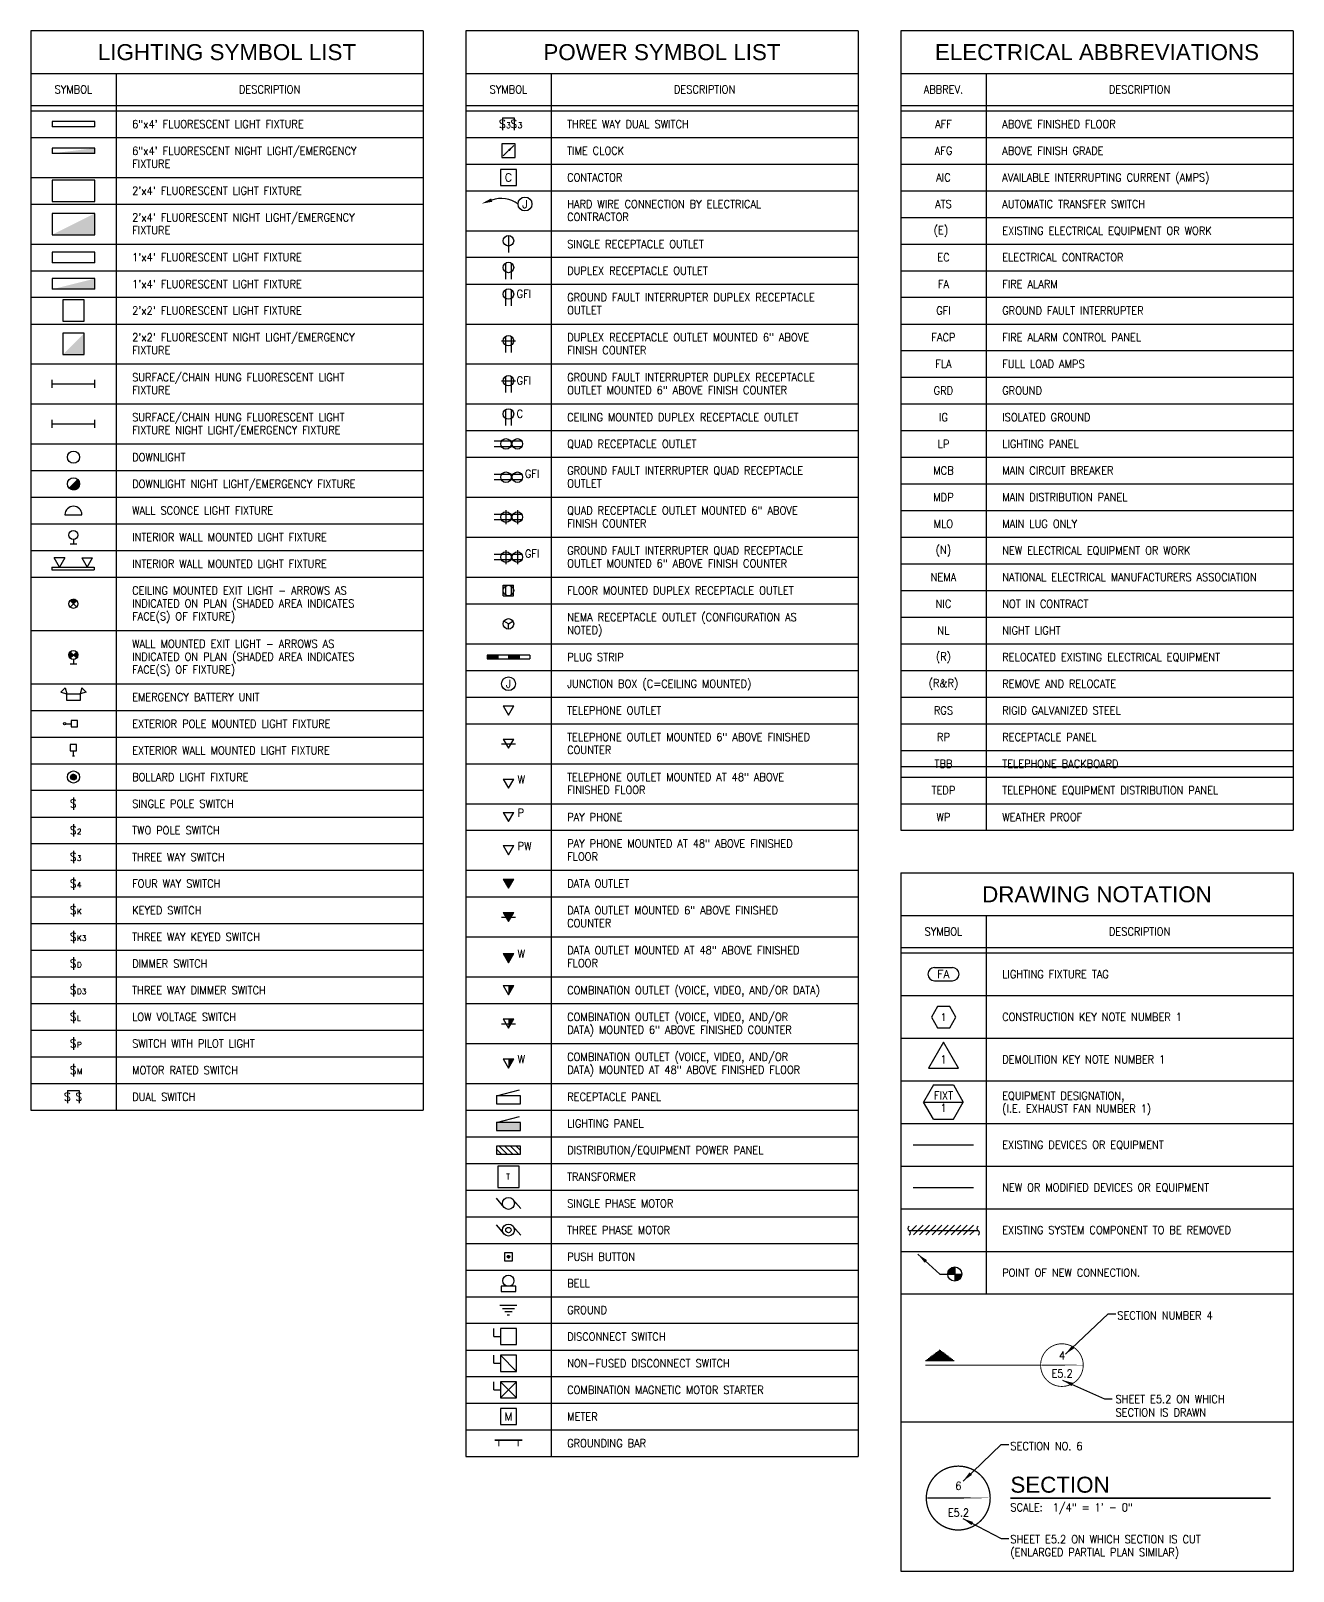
# Model space of a CAD drawing. Extents: x 1.8 to 31.1, y 3.2 to 21.7.
# Drawn here: x 16.28 to 31.08, y 3.6 to 21.66 of the extents above; entities that cross this region are included whole.
import ezdxf
from ezdxf.enums import TextEntityAlignment as Align

# ---------------------------------------------------------------- set-up
doc = ezdxf.new("R2010")
doc.units = 0
doc.header["$MEASUREMENT"] = 0
doc.layers.get('0').update_dxf_attribs({"linetype": 'CONTINUOUS'})
for name, color, linetype in [('Schedules', 2, 'CONTINUOUS'), ('Symbols', 11, 'CONTINUOUS'), ('Text', 1, 'CONTINUOUS')]:
    doc.layers.add(name, color=color, linetype=linetype)
doc.styles.add('ARIAL', font='ARIAL.TTF', dxfattribs={"height": 0.1875})
doc.styles.add('ROMANS', font='romans.shx', dxfattribs={"width": 0.9, "height": 0.09375})
doc.styles.add('SIMPLEX', font='SIMPLEX')
doc.dimstyles.new('SES - LL', dxfattribs={"dimtxt": 0.1, "dimasz": 0.125, "dimexe": 0.0625, "dimexo": 0.0625, "dimgap": 0.0625, "dimtad": 1, "dimdec": 4, "dimzin": 3, "dimdsep": 46, "dimlunit": 4, "dimtxsty": 'ROMANS', "dimcen": 0.09, "dimclrd": 256, "dimclre": 256, "dimclrt": 256, "dimadec": 0, "dimazin": 0, "dimtfac": 1, "dimtdec": 4, "dimtmove": 0, "dimatfit": 3, "dimfxl": 0, "dimtolj": 1, "dimtzin": 0, "dimarcsym": 0})

# ---------------------------------------------------------------- blocks, each defined once
blk = doc.blocks.new('sitelight')
blk.add_line((0.015, 0), (0.075, 0))
blk.add_lwpolyline([(0.075, 0.037), (0.075, -0.037), (0.15, -0.037), (0.15, 0.037)], close=True)
blk.add_circle((0, 0), 0.0148)
blk = doc.blocks.new('6inx4light')
for p, q in [((0, 6), (0, 0)), ((48, 6), (0, 6)), ((48, 0), (0, 0)), ((48, 0), (48, 6))]:
    blk.add_line(p, q)
blk = doc.blocks.new('2x4light')
blk.add_lwpolyline([(0, 24), (0, 0), (48, 0), (48, 24)], close=True)
blk = doc.blocks.new('1x4light')
for p, q in [((0, 12), (0, 0)), ((48, 12), (0, 12)), ((48, 0), (0, 0)), ((48, 0), (48, 12))]:
    blk.add_line(p, q)
blk = doc.blocks.new('sitelighta')
for p, q in [((0, -0.012), (0, 0.012)), ((0, 0), (0.061, 0))]:
    blk.add_line(p, q)
blk.add_lwpolyline([(0.061, 0.037), (0.061, -0.037), (0.136, -0.037), (0.136, 0.037)], close=True)
blk = doc.blocks.new('2x2light')
blk.add_lwpolyline([(0, 0), (24, 0), (24, 24), (0, 24)], close=True)
blk = doc.blocks.new('down_light')
blk.add_circle((0, 0), 0.071)
blk = doc.blocks.new('down_light_nl')
h = blk.add_hatch()
h.set_pattern_fill('ANSI31', color=256, scale=0.005313, style=0)
h.set_pattern_definition([(45, (-215.9071227, -77.37050936), (-0.0004695630969, 0.0004695630969), [])])
h.paths.add_polyline_path([(-0.05, -0.05, 0.668179), (0.071, 0, 0.198912), (0.05, 0.05)])
blk.add_line((-0.05, -0.05), (0.05, 0.05))
blk = doc.blocks.new('2x4nl')
blk.add_solid([(0, 0), (48, 24), (48, 0)])
blk = doc.blocks.new('1x4nl')
blk.add_solid([(0, 0), (48, 12), (48, 0)])
blk = doc.blocks.new('6inx4nl')
blk.add_solid([(0, 0), (48, 0), (48, 6)])
blk = doc.blocks.new('2x2nl')
blk.add_solid([(0, 0), (24, 24), (24, 0)])
blk = doc.blocks.new('ex_light_fill')
h = blk.add_hatch()
h.set_pattern_fill('ANSI31', color=256, scale=0.010417, style=0)
h.set_pattern_definition([(45, (-28.2461554, -13.1006117), (-0.000920711955, 0.000920711955), [])])
h.paths.add_polyline_path([(0, 0), (0.038, -0.038, 0.198912), (0.053, 0, 0.198912), (0.038, 0.038)])
blk = doc.blocks.new('wall_sconce')
blk.add_line((0, 0.099), (0, -0.099))
blk.add_arc((0, 0), 0.0989, 270, 90)
blk = doc.blocks.new('1x4stripfixture')
for p, q in [((0, -4.5), (0, 4.5)), ((0, 0), (48, 0)), ((48, -4.5), (48, 4.5))]:
    blk.add_line(p, q)
blk = doc.blocks.new('1x4stripfixture_nl')
for points in [[(0.25, 0), (0, -0.046875), (0, 0), (0.25, 0)], [(0.25, 0), (0.5, 0.046875), (0.5, 0), (0.25, 0)]]:
    blk.add_solid(points)
blk = doc.blocks.new('emer_light')
for p, q in [((0, 0.078), (0.076, 0.078)), ((0, -0.078), (0, 0.078)), ((0.095, 0.148), (0.076, 0.078)), ((0.147, 0.097), (0.076, 0.078)), ((0.076, 0.078), (0.076, -0.078)), ((0.095, 0.148), (0.147, 0.097)), ((0.076, -0.078), (0, -0.078)), ((0.095, -0.148), (0.076, -0.078)), ((0.147, -0.097), (0.076, -0.078)), ((0.095, -0.148), (0.147, -0.097))]:
    blk.add_line(p, q)
blk = doc.blocks.new('SWITCH')
blk.add_line((0.147, 0), (0, 0))
at = {"style": 'ROMANS'}
blk.add_text('S', height=0.0938, rotation=270, dxfattribs=at).set_placement((0.028, 0.044))
at = {"color": 1, "style": 'ROMANS'}
blk.add_attdef('X', (0.028, -0.041), '', height=0.0633, rotation=270, dxfattribs=at)
blk = doc.blocks.new('wall_mnt_light')
for p, q in [((0, 0.04), (0, -0.04)), ((0.048, 0), (0, 0))]:
    blk.add_line(p, q)
blk.add_circle((0.102, 0), 0.0533)
blk = doc.blocks.new('track2ft')
for p, q in [((0, 0), (0, -0.03125)), ((0, 0), (0.5, 0)), ((0, -0.03125), (0.5, -0.03125)), ((0.5, 0), (0.5, -0.03125))]:
    blk.add_line(p, q)
blk = doc.blocks.new('telephone')
for p, q in [((0.108, 0.062), (0, 0)), ((0, 0), (0.108, -0.062)), ((0.108, 0.062), (0.108, -0.062))]:
    blk.add_line(p, q)
blk = doc.blocks.new('dualswitch')
for p, q in [((0.147, 0), (0, 0)), ((0.147, 0), (0.147, -0.137)), ((0.147, -0.137), (0, -0.137))]:
    blk.add_line(p, q)
at = {"style": 'ROMANS'}
for p in [(0.028, 0.044), (0.028, -0.092)]:
    blk.add_text('S', height=0.0938, rotation=270, dxfattribs=at).set_placement(p)
at = {"color": 1, "style": 'ROMANS'}
for p in [(0.028, -0.041), (0.028, -0.178)]:
    blk.add_attdef('X', p, '', height=0.0633, rotation=270, dxfattribs=at)
blk = doc.blocks.new('timer')
blk.add_lwpolyline([(0, 0), (0.159, 0), (0.159, 0.159), (0, 0.159)], close=True)
blk.add_lwpolyline([(0.141, 0.141), (0.019, 0.019)])
blk.add_solid([(0.075, 0.094), (0.141, 0.141), (0.094, 0.075)])
blk = doc.blocks.new('recpt')
for p, q in [((0.189, 0.033), (0, 0.033)), ((0.189, -0.033), (0, -0.033))]:
    blk.add_line(p, q)
blk.add_circle((0.137, 0), 0.0615)
blk = doc.blocks.new('recpt2')
blk.add_line((0.198, 0), (0, 0))
blk.add_circle((0.137, 0), 0.0615)
blk = doc.blocks.new('recpt_afc')
for p, q in [((0.189, 0.033), (0, 0.033)), ((0.137, 0.082), (0.137, -0.082)), ((0.189, -0.033), (0, -0.033))]:
    blk.add_line(p, q)
blk.add_circle((0.137, 0), 0.0615)
blk = doc.blocks.new('recpt_quad')
for p, q in [((0.323, 0.033), (0, 0.033)), ((0.323, -0.033), (0, -0.033))]:
    blk.add_line(p, q)
for centre in [(0.137, 0), (0.271, 0)]:
    blk.add_circle(centre, 0.0615)
blk = doc.blocks.new('recpt_quad_afc')
for p, q in [((0.323, 0.033), (0, 0.033)), ((0.137, 0.082), (0.137, -0.082)), ((0.271, 0.082), (0.271, -0.082)), ((0.323, -0.033), (0, -0.033))]:
    blk.add_line(p, q)
for centre in [(0.137, 0), (0.271, 0)]:
    blk.add_circle(centre, 0.0615)
blk = doc.blocks.new('recpt_box')
for p, q in [((0, 0.061), (0.123, 0.061)), ((0, 0.061), (0, -0.061)), ((0.114, 0.033), (0.009, 0.033)), ((0.123, 0.061), (0.123, -0.061)), ((0, -0.061), (0.123, -0.061)), ((0.114, -0.033), (0.009, -0.033))]:
    blk.add_line(p, q)
blk.add_circle((0.061, 0), 0.0615)
blk = doc.blocks.new('recpt_208')
for p, q in [((0, 0), (0.061, 0)), ((0.061, 0), (0.092, 0.053)), ((0.061, 0), (0.092, -0.053))]:
    blk.add_line(p, q)
blk.add_circle((0.061, 0), 0.0615)
blk = doc.blocks.new('jbox2')
blk.add_circle((0, 0), 0.0812)
at = {"color": 1, "style": 'ROMANS'}
blk.add_text('J', height=0.0938, dxfattribs=at).set_placement((0, 0), align=Align.MIDDLE)
blk = doc.blocks.new('data')
for p, q in [((0.108, 0.062), (0, 0)), ((0, 0), (0.108, -0.062)), ((0.108, 0.062), (0.108, -0.062))]:
    blk.add_line(p, q)
blk.add_solid([(0, 0), (0.108, -0.062), (0.108, 0.062)])
blk = doc.blocks.new('teledata')
for p, q in [((0.108, 0.062), (0, 0)), ((0, 0), (0.108, -0.062)), ((0.108, 0.062), (0.108, -0.062))]:
    blk.add_line(p, q)
blk.add_solid([(0, 0), (0.108, -0.062), (0.108, 0)])
blk = doc.blocks.new('panel')
blk.add_line((0.094, 0.141), (0.165, -0.131))
blk.add_lwpolyline([(0, -0.141), (0.094, -0.141), (0.094, 0.141), (0, 0.141)], close=True)
blk = doc.blocks.new('panel2')
blk.add_line((0.094, 0.141), (0.165, -0.131))
blk.add_lwpolyline([(0, -0.141), (0.094, -0.141), (0.094, 0.141), (0, 0.141)], close=True)
blk.add_solid([(0, 0.141), (0, -0.141), (0.094, 0.141), (0.094, -0.141)])
blk = doc.blocks.new('power_panel')
h = blk.add_hatch()
h.set_pattern_fill('ANSI31', color=8, scale=0.375, style=0)
h.set_pattern_definition([(45, (-27.793966, -10.75124), (-0.03314563, 0.03314563), [])])
h.paths.add_polyline_path([(0, -0.140625), (0.09375, -0.140625), (0.09375, 0.140625), (0, 0.140625)])
blk.add_lwpolyline([(0, -0.140625), (0.09375, -0.140625), (0.09375, 0.140625), (0, 0.140625)], close=True)
blk = doc.blocks.new('exlight2')
at = {"color": 8}
for p, q in [((0.038, 0.038), (-0.038, -0.038)), ((-0.038, 0.038), (0.038, -0.038))]:
    blk.add_line(p, q, dxfattribs=at)
blk.add_circle((0, 0), 0.0533)
blk = doc.blocks.new('exlight')
for p, q in [((0, 0.04), (0, -0.04)), ((0.048, 0), (0, 0))]:
    blk.add_line(p, q)
at = {"color": 8}
for p, q in [((0.064, 0.038), (0.139, -0.038)), ((0.139, 0.038), (0.064, -0.038))]:
    blk.add_line(p, q, dxfattribs=at)
blk.add_circle((0.102, 0), 0.0533)
blk = doc.blocks.new('motor')
for p, q in [((0.06, 0.145), (-0.046, 0.053)), ((-0.06, -0.145), (0.046, -0.053))]:
    blk.add_line(p, q)
blk.add_circle((0, 0), 0.0704)
blk = doc.blocks.new('motor_3p')
for p, q in [((0.06, 0.145), (-0.046, 0.053)), ((-0.06, -0.145), (0.046, -0.053))]:
    blk.add_line(p, q)
for radius in [0.0704, 0.0311]:
    blk.add_circle((0, 0), radius)
blk = doc.blocks.new('meter')
blk.add_lwpolyline([(-0.09375, -0.09375), (0.09375, -0.09375), (0.09375, 0.09375), (-0.09375, 0.09375)], close=True)
at = {"color": 1, "style": 'ROMANS'}
blk.add_text('M', height=0.09375, dxfattribs=at).set_placement((0, 0), align=Align.MIDDLE)
blk = doc.blocks.new('disconnect2')
for q in [(0.094, 0.188), (0.188, 0.266)]:
    blk.add_line((0.094, 0.266), q)
blk.add_lwpolyline([(0, 0), (0.188, 0), (0.188, 0.188), (0, 0.188)], close=True)
blk = doc.blocks.new('disconnect')
at = {"color": 8}
blk.add_line((0.188, 0.188), (0, 0), dxfattribs=at)
for q in [(0.094, 0.188), (0.188, 0.266)]:
    blk.add_line((0.094, 0.266), q)
blk.add_lwpolyline([(0, 0), (0.188, 0), (0.188, 0.188), (0, 0.188)], close=True)
blk = doc.blocks.new('disconnect3')
at = {"color": 8}
for p, q in [((0, 0.188), (0.188, 0)), ((0.188, 0.188), (0, 0))]:
    blk.add_line(p, q, dxfattribs=at)
for q in [(0.094, 0.188), (0.188, 0.266)]:
    blk.add_line((0.094, 0.266), q)
blk.add_lwpolyline([(0, 0), (0.188, 0), (0.188, 0.188), (0, 0.188)], close=True)
blk = doc.blocks.new('pbutton')
h = blk.add_hatch()
h.set_pattern_fill('ANSI31', color=256, scale=0.008438, style=0)
h.set_pattern_definition([(45, (5.9288747, -6.6081691), (-0.00074577668, 0.00074577668), [])])
h.paths.add_polyline_path([(0.063, 0.047, 1), (0.031, 0.047, 1)])
blk.add_lwpolyline([(0, 0), (0.094, 0), (0.094, 0.094), (0, 0.094)], close=True)
blk.add_circle((0.047, 0.047), 0.0157)
blk = doc.blocks.new('plugstrip')
for p, q in [((0.5, 0.042), (0, 0.042)), ((0, 0.042), (0, 0)), ((0, 0), (0.5, 0)), ((0.125, 0.042), (0.125, 0)), ((0.25, 0.042), (0.25, 0)), ((0.375, 0.042), (0.375, 0)), ((0.5, 0.042), (0.5, 0))]:
    blk.add_line(p, q)
for points in [[(0, 0.042), (0.125, 0.042), (0, 0), (0.125, 0)], [(0.25, 0.042), (0.375, 0.042), (0.25, 0), (0.375, 0)]]:
    blk.add_solid(points)
blk = doc.blocks.new('bell')
blk.add_lwpolyline([(-0.085, 0), (0.085, 0), (0.085, 0.06), (-0.085, 0.06)], close=True)
blk.add_circle((0, 0.125), 0.065)
blk = doc.blocks.new('ground')
for p, q in [((0, -0.1), (0, 0.1)), ((0.037, -0.071), (0.037, 0.071)), ((0.074, -0.042), (0.074, 0.042)), ((0.111, -0.013), (0.111, 0.013))]:
    blk.add_line(p, q)
blk = doc.blocks.new('ARCLEAD')
blk.add_solid([(0, 0.021), (0.125, 0), (0, -0.021)])
blk = doc.blocks.new('conn_to_exist')
at = {"color": 3}
for p, q in [((-0.083, 0), (0.083, 0)), ((0, 0.083), (0, -0.083))]:
    blk.add_line(p, q, dxfattribs=at)
at = {"const_width": 0.0825}
for points in [[(0, 0.041, 0.414214), (-0.041, 0, 1)], [(0, -0.041, 0.414214), (0.041, 0, 1)]]:
    blk.add_lwpolyline(points, format="xyb", dxfattribs=at)
at = {"color": 3}
blk.add_circle((0, 0), 0.0825, dxfattribs=at)
blk = doc.blocks.new('bollard')
h = blk.add_hatch()
h.set_pattern_fill('ANSI31', color=256, scale=0.015625, style=0)
h.set_pattern_definition([(45, (-14.068257, -8.5479292), (-0.00138106793, 0.00138106793), [])])
h.paths.add_polyline_path([(0.033, 0, 1), (-0.033, 0, 1)])
for radius in [0.071, 0.0334]:
    blk.add_circle((0, 0), radius)
blk = doc.blocks.new('ogee')
at = {"color": 1}
for centre, start, end in [((0.011, 0.025), 114.124, 245.876), ((-0.011, -0.025), 294.124, 65.876)]:
    blk.add_arc(centre, 0.0271, start, end, dxfattribs=at)
blk = doc.blocks.new('EQUIP_TAG')
at = {"color": 3}
for p, q in [((-0.117, 0.201), (-0.233, 0)), ((-0.116, 0.201), (0.116, 0.201)), ((0.116, 0.201), (0.233, 0)), ((-0.117, -0.201), (-0.233, 0)), ((-0.233, 0), (0.233, 0)), ((0.116, -0.201), (0.233, 0)), ((-0.116, -0.201), (0.116, -0.201))]:
    blk.add_line(p, q, dxfattribs=at)
at = {"color": 1, "style": 'ROMANS', "width": 0.9}
for tag, p in [('TYPE', (0, 0.031)), ('NO', (0, -0.115))]:
    blk.add_attdef(tag, text='', height=0.0938, dxfattribs=at).set_placement(p, align=Align.CENTER)
blk = doc.blocks.new('fixture_tag')
at = {"color": 3}
for p, q in [((-0.105, 0.078), (0.105, 0.078)), ((-0.105, -0.078), (0.105, -0.078))]:
    blk.add_line(p, q, dxfattribs=at)
for centre, start, end in [((-0.105, 0), 90, 270), ((0.105, 0), 270, 90)]:
    blk.add_arc(centre, 0.0777, start, end, dxfattribs=at)
at = {"color": 1, "style": 'ROMANS'}
blk.add_attdef('1', text='', height=0.0938, dxfattribs=at).set_placement((0, 0), align=Align.MIDDLE)
blk = doc.blocks.new('NOTE-TAG')
at = {"color": 3}
for p, q in [((-6.9, 12), (-13.8, 0)), ((-13.8, 0), (-6.9, -12)), ((6.9, 12), (-6.9, 12)), ((13.8, 0), (6.9, 12)), ((6.9, -12), (13.8, 0)), ((-6.9, -12), (6.9, -12))]:
    blk.add_line(p, q, dxfattribs=at)
at = {"color": 1, "style": 'SIMPLEX'}
blk.add_attdef('1', text='', height=8.31, dxfattribs=at).set_placement((0, 0), align=Align.MIDDLE)
blk = doc.blocks.new('DEMONOTE')
at = {"color": 3}
blk.add_lwpolyline([(0, 19.5), (-16.9, -9.8), (16.9, -9.8)], close=True, dxfattribs=at)
at = {"color": 1, "style": 'SIMPLEX'}
blk.add_attdef('1', text='', height=9, dxfattribs=at).set_placement((0, 0), align=Align.MIDDLE)
blk = doc.blocks.new('telephone_afc')
for p, q in [((0.108, 0.062), (0, 0)), ((0.052, 0.083), (0.052, -0.083)), ((0.108, 0.062), (0.108, -0.062)), ((0, 0), (0.108, -0.062))]:
    blk.add_line(p, q)
blk = doc.blocks.new('data_afc')
for p, q in [((0.108, 0.062), (0, 0)), ((0, 0), (0.108, -0.062)), ((0.052, 0.083), (0.052, -0.083)), ((0.108, 0.062), (0.108, -0.062))]:
    blk.add_line(p, q)
blk.add_solid([(0, 0), (0.108, -0.062), (0.108, 0.062)])
blk = doc.blocks.new('teledata_afc')
for p, q in [((0.108, 0.062), (0, 0)), ((0, 0), (0.108, -0.062)), ((0.052, 0.083), (0.052, -0.083)), ((0.108, 0.062), (0.108, -0.062))]:
    blk.add_line(p, q)
blk.add_solid([(0, 0), (0.108, -0.062), (0.108, 0)])

msp = doc.modelspace()

# ---------------------------------------------------------------- linework, layer by layer
at = {"layer": 'Schedules'}
for p, q in [((20.883, 21.66), (16.283, 21.66)), ((16.283, 21.66), (16.283, 9.004)), ((20.883, 21.66), (20.883, 9.004)), ((25.983, 21.66), (21.383, 21.66)), ((21.383, 21.66), (21.383, 4.941)), ((25.983, 21.66), (25.983, 4.941)), ((31.083, 21.66), (26.483, 21.66)), ((26.483, 21.66), (26.483, 12.285)), ((31.083, 21.66), (31.083, 12.285)), ((21.383, 20.723), (25.983, 20.723)), ((16.283, 20.41), (20.883, 20.41)), ((21.383, 20.41), (25.983, 20.41)), ((21.383, 20.098), (25.983, 20.098)), ((26.483, 20.098), (31.083, 20.098)), ((16.283, 19.941), (20.883, 19.941)), ((21.383, 19.785), (25.983, 19.785)), ((26.483, 19.785), (31.083, 19.785)), ((16.283, 19.629), (20.883, 19.629)), ((26.483, 19.472), (31.083, 19.472)), ((16.283, 19.16), (20.883, 19.16)), ((21.383, 19.316), (25.983, 19.316)), ((26.483, 19.16), (31.083, 19.16)), ((21.383, 19.004), (25.983, 19.004)), ((16.283, 18.847), (20.883, 18.847)), ((26.483, 18.847), (31.083, 18.847)), ((21.383, 18.691), (25.983, 18.691)), ((16.283, 18.535), (20.883, 18.535)), ((26.483, 18.535), (31.083, 18.535)), ((16.283, 18.222), (20.883, 18.222)), ((21.383, 18.222), (25.983, 18.222)), ((26.483, 18.222), (31.083, 18.222)), ((26.483, 17.91), (31.083, 17.91)), ((16.283, 17.754), (20.883, 17.754)), ((21.383, 17.754), (25.983, 17.754)), ((26.483, 17.597), (31.083, 17.597)), ((16.283, 17.285), (20.883, 17.285)), ((21.383, 17.285), (25.983, 17.285)), ((26.483, 17.285), (31.083, 17.285)), ((16.283, 16.816), (20.883, 16.816)), ((21.383, 16.972), (25.983, 16.972)), ((26.483, 16.972), (31.083, 16.972)), ((21.383, 16.66), (25.983, 16.66)), ((26.483, 16.66), (31.083, 16.66)), ((16.283, 16.504), (20.883, 16.504)), ((26.483, 16.347), (31.083, 16.347)), ((16.283, 16.191), (20.883, 16.191)), ((21.383, 16.191), (25.983, 16.191)), ((26.483, 16.035), (31.083, 16.035)), ((16.283, 15.879), (20.883, 15.879)), ((21.383, 15.722), (25.983, 15.722)), ((26.483, 15.722), (31.083, 15.722)), ((16.283, 15.566), (20.883, 15.566)), ((26.483, 15.41), (31.083, 15.41)), ((16.283, 15.254), (20.883, 15.254)), ((21.383, 15.254), (25.983, 15.254)), ((26.483, 15.097), (31.083, 15.097)), ((21.383, 14.941), (25.983, 14.941)), ((26.483, 14.785), (31.083, 14.785)), ((16.283, 14.629), (20.883, 14.629)), ((21.383, 14.472), (25.983, 14.472)), ((26.483, 14.472), (31.083, 14.472)), ((21.383, 14.16), (25.983, 14.16)), ((26.483, 14.16), (31.083, 14.16)), ((16.283, 14.004), (20.883, 14.004)), ((21.383, 13.847), (25.983, 13.847)), ((26.483, 13.847), (31.083, 13.847)), ((16.283, 13.691), (20.883, 13.691)), ((16.283, 13.379), (20.883, 13.379)), ((21.383, 13.535), (25.983, 13.535)), ((26.483, 13.535), (31.083, 13.535)), ((26.483, 13.222), (31.083, 13.222)), ((16.283, 13.066), (20.883, 13.066)), ((21.383, 13.066), (25.983, 13.066)), ((26.483, 13.035), (31.083, 13.035)), ((26.483, 12.91), (31.083, 12.91)), ((16.283, 12.754), (20.883, 12.754)), ((21.383, 12.597), (25.983, 12.597)), ((26.483, 12.597), (31.083, 12.597)), ((16.283, 12.441), (20.883, 12.441)), ((21.383, 12.285), (25.983, 12.285)), ((26.483, 12.285), (31.083, 12.285)), ((16.283, 12.129), (20.883, 12.129)), ((16.283, 11.816), (20.883, 11.816)), ((21.383, 11.816), (25.983, 11.816)), ((26.483, 11.785), (31.083, 11.785)), ((26.483, 11.785), (26.483, 3.598)), ((31.083, 11.785), (31.083, 3.598)), ((16.283, 11.504), (20.883, 11.504)), ((21.383, 11.504), (25.983, 11.504)), ((26.483, 11.285), (31.083, 11.285)), ((27.483, 11.285), (27.483, 6.848)), ((16.283, 11.191), (20.883, 11.191)), ((21.383, 11.035), (25.983, 11.035)), ((16.283, 10.879), (20.883, 10.879)), ((26.483, 10.91), (31.083, 10.91)), ((26.483, 10.848), (31.083, 10.848)), ((16.283, 10.566), (20.883, 10.566)), ((21.383, 10.566), (25.983, 10.566)), ((26.483, 10.348), (31.083, 10.348)), ((16.283, 10.254), (20.883, 10.254)), ((21.383, 10.254), (25.983, 10.254)), ((16.283, 9.941), (20.883, 9.941)), ((21.383, 9.785), (25.983, 9.785)), ((26.483, 9.848), (31.083, 9.848)), ((16.283, 9.629), (20.883, 9.629)), ((16.283, 9.316), (20.883, 9.316)), ((21.383, 9.316), (25.983, 9.316)), ((26.483, 9.348), (31.083, 9.348)), ((16.283, 9.004), (20.883, 9.004)), ((21.383, 9.004), (25.983, 9.004)), ((21.383, 8.691), (25.983, 8.691)), ((26.483, 8.847), (31.083, 8.847)), ((21.383, 8.379), (25.983, 8.379)), ((26.483, 8.348), (31.083, 8.348)), ((21.383, 8.066), (25.983, 8.066)), ((26.483, 7.848), (31.083, 7.848)), ((21.383, 7.754), (25.983, 7.754)), ((26.581, 7.591), (27.391, 7.591)), ((21.383, 7.441), (25.983, 7.441)), ((26.483, 7.348), (31.083, 7.348)), ((21.383, 7.129), (25.983, 7.129)), ((21.383, 6.816), (25.983, 6.816)), ((26.483, 6.848), (31.083, 6.848)), ((21.383, 6.504), (25.983, 6.504)), ((21.383, 6.191), (25.983, 6.191)), ((21.383, 5.879), (25.983, 5.879)), ((21.383, 5.566), (25.983, 5.566)), ((21.383, 5.254), (25.983, 5.254)), ((26.483, 5.348), (31.083, 5.348)), ((21.383, 4.941), (25.983, 4.941)), ((21.383, 4.941), (25.983, 4.941)), ((26.483, 3.598), (31.083, 3.598))]:
    msp.add_line(p, q, dxfattribs=at)
for points in [[(16.283, 21.16), (20.883, 21.16)], [(17.283, 21.16), (17.283, 9.004)], [(17.283, 21.16), (17.283, 9.004)], [(21.383, 21.16), (25.983, 21.16)], [(22.383, 21.16), (22.383, 4.941)], [(26.483, 21.16), (31.083, 21.16)], [(27.483, 21.16), (27.483, 12.285)], [(27.483, 21.16), (27.483, 12.285)], [(16.283, 20.785), (20.883, 20.785)], [(21.383, 20.785), (25.983, 20.785)], [(26.483, 20.785), (31.083, 20.785)], [(16.283, 20.723), (20.883, 20.723)], [(26.483, 20.723), (31.083, 20.723)], [(26.483, 20.41), (31.083, 20.41)]]:
    msp.add_lwpolyline(points, dxfattribs=at)
at = {"layer": 'Symbols'}
msp.add_line((26.629, 8.598), (27.337, 8.598), dxfattribs=at)
at = {"layer": 'Symbols', "color": 3}
for p, q in [((26.629, 8.098), (27.337, 8.098)), ((26.871, 6.143), (27.01, 6.143)), ((26.885, 6.153), (26.996, 6.153)), ((26.899, 6.163), (26.982, 6.163)), ((26.913, 6.174), (26.968, 6.174)), ((26.927, 6.184), (26.954, 6.184)), ((26.935, 6.194), (26.942, 6.194)), ((26.774, 6.07), (27.107, 6.07)), ((26.788, 6.08), (27.093, 6.08)), ((26.802, 6.091), (27.079, 6.091)), ((26.816, 6.101), (27.066, 6.101)), ((26.829, 6.111), (27.052, 6.111)), ((26.843, 6.122), (27.038, 6.122)), ((26.857, 6.132), (27.024, 6.132))]:
    msp.add_line(p, q, dxfattribs=at)
at = {"layer": 'Symbols', "color": 8}
for p, q in [((26.612, 7.596), (26.668, 7.653)), ((26.63, 7.541), (26.745, 7.655)), ((26.704, 7.541), (26.818, 7.655)), ((26.777, 7.541), (26.892, 7.655)), ((26.851, 7.541), (26.966, 7.655)), ((26.925, 7.541), (27.039, 7.655)), ((26.998, 7.541), (27.113, 7.655)), ((27.072, 7.541), (27.187, 7.655)), ((27.146, 7.541), (27.26, 7.655)), ((27.219, 7.541), (27.334, 7.655)), ((27.293, 7.541), (27.35, 7.598))]:
    msp.add_line(p, q, dxfattribs=at)
at = {"layer": 'Symbols'}
for points in [[(21.79, 19.848), (21.977, 19.848), (21.977, 20.035), (21.79, 20.035)], [(21.758, 8.098), (22.008, 8.098), (22.008, 8.348), (21.758, 8.348)]]:
    msp.add_lwpolyline(points, close=True, dxfattribs=at)
at = {"layer": 'Symbols', "color": 3}
for points, const_width in [([(28.622, 6.014, -1), (28.622, 6.014, -1), (28.122, 6.014, -1), (28.622, 6.014, 0.67083)], 0.0103), ([(27.531, 4.455, -1), (27.531, 4.455, -1), (26.782, 4.455, -1), (27.531, 4.455, 0.67083)], 0.0155)]:
    msp.add_lwpolyline(points, format="xyb", dxfattribs=dict(at, const_width=const_width))
at = {"layer": 'Symbols', "color": 3, "const_width": 0.0104}
msp.add_lwpolyline([(28.12, 6.014), (26.769, 6.014)], dxfattribs=at)
at = {"layer": 'Symbols', "color": 3}
for points, const_width in [([(28.616, 6.014), (28.129, 6.014)], 0.00917), ([(27.524, 4.455), (26.793, 4.455)], 0.0138)]:
    msp.add_lwpolyline(points, close=True, dxfattribs=dict(at, const_width=const_width))
at = {"layer": 'Symbols'}
for points, const_width in [([(21.722, 5.134), (22.045, 5.134)], 0.0208), ([(21.77, 5.134), (21.77, 5.061)], 0.0104), ([(21.997, 5.134), (21.997, 5.061)], 0.0104)]:
    msp.add_lwpolyline(points, dxfattribs=dict(at, const_width=const_width))
msp.add_arc((21.797, 19.36), 0.334, 53.5489, 109.2947, dxfattribs=at)
at = {"layer": 'Text', "const_width": 0.0182}
msp.add_lwpolyline([(27.768, 4.455), (30.819, 4.455)], dxfattribs=at)

# ---------------------------------------------------------------- block references
at = {"layer": 'Symbols', "xscale": 0.01041666666666667, "yscale": 0.01041666666666667, "zscale": 0.01041666666666667}
for name, p in [('6inx4light', (16.533, 20.535)), ('6inx4light', (16.533, 20.222)), ('6inx4nl', (16.533, 20.222)), ('2x4light', (16.533, 19.66)), ('2x4nl', (16.533, 19.269)), ('2x4light', (16.533, 19.269)), ('1x4light', (16.533, 18.941)), ('1x4light', (16.533, 18.629)), ('1x4nl', (16.533, 18.629)), ('2x2light', (16.658, 18.254)), ('2x2light', (16.658, 17.863)), ('2x2nl', (16.658, 17.863)), ('1x4stripfixture', (16.533, 17.519)), ('1x4stripfixture', (16.533, 17.051))]:
    msp.add_blockref(name, p, dxfattribs=at)
at = {"layer": 'Symbols'}
ref = msp.add_blockref('dualswitch', (21.815, 20.493), dxfattribs=dict(at, rotation=90))
ref.add_attrib('X', '3', (21.856, 20.52), dxfattribs={"layer": '0', "color": 1, "height": 0.0633, "style": 'ROMANS'})
ref.add_attrib('X', '3', (21.992, 20.52), dxfattribs={"layer": '0', "color": 1, "height": 0.0633, "style": 'ROMANS'})
for name, p in [('timer', (21.804, 20.174)), ('jbox2', (22.077, 19.629)), ('1x4stripfixture_nl', (16.533, 17.051)), ('recpt_quad', (21.717, 16.816)), ('down_light', (16.783, 16.66)), ('recpt_quad', (21.717, 16.426)), ('down_light', (16.783, 16.347)), ('down_light_nl', (16.783, 16.347)), ('recpt_quad_afc', (21.717, 15.957)), ('recpt_quad_afc', (21.717, 15.488)), ('track2ft', (16.528, 15.372)), ('exlight2', (16.783, 14.941)), ('ex_light_fill', (16.783, 14.34)), ('plugstrip', (21.633, 14.295)), ('jbox2', (21.883, 14.004)), ('sitelight', (16.68, 13.535)), ('bollard', (16.783, 12.91)), ('ogee', (26.581, 7.591)), ('pbutton', (21.836, 7.238)), ('bell', (21.883, 6.878)), ('conn_to_exist', (27.115, 7.082)), ('meter', (21.883, 5.41))]:
    msp.add_blockref(name, p, dxfattribs=at)
for name, p, rotation in [('ARCLEAD', (21.687, 19.675), 199.294653489087), ('recpt2', (21.883, 19.061), 90), ('recpt', (21.883, 18.748), 90), ('recpt', (21.883, 18.436), 90), ('recpt_afc', (21.883, 17.889), 90), ('recpt_afc', (21.883, 17.42), 90), ('recpt', (21.883, 17.03), 90), ('wall_sconce', (16.783, 15.986), 90), ('wall_mnt_light', (16.783, 15.645), 90), ('telephone', (16.945, 15.372), 90), ('ex_light_fill', (16.783, 14.941), 90), ('recpt_box', (21.883, 15.036), 90), ('recpt_208', (21.883, 14.645), 90), ('exlight', (16.783, 14.239), 90), ('ex_light_fill', (16.783, 14.34), 180), ('emer_light', (16.783, 13.809), 90), ('telephone', (21.883, 13.637), 90), ('sitelighta', (16.783, 13.155), 90), ('telephone_afc', (21.883, 13.247), 90), ('telephone', (21.883, 12.778), 90), ('SWITCH', (16.783, 12.524), 90), ('telephone', (21.883, 12.387), 90), ('telephone', (21.883, 11.997), 90), ('data', (21.883, 11.606), 90), ('data_afc', (21.883, 11.215), 90), ('data', (21.883, 10.733), 90), ('teledata', (21.883, 10.356), 90), ('teledata_afc', (21.883, 9.965), 90), ('teledata', (21.883, 9.497), 90), ('dualswitch', (16.715, 9.086), 90), ('panel', (21.883, 9.078), 90), ('panel2', (21.883, 8.765), 90), ('power_panel', (21.883, 8.488), 90), ('motor', (21.883, 7.91), 270), ('motor_3p', (21.883, 7.598), 270), ('ogee', (27.391, 7.591), 180), ('ground', (21.883, 6.715), 270), ('disconnect2', (21.977, 6.254), 90), ('disconnect', (21.977, 5.941), 90), ('disconnect3', (21.977, 5.629), 90)]:
    msp.add_blockref(name, p, dxfattribs=dict(at, rotation=rotation))
at = {"layer": 'Symbols', "xscale": -1, "rotation": 270}
msp.add_blockref('telephone', (16.621, 15.372), dxfattribs=at)
at = {"layer": 'Symbols', "rotation": 90}
for p, values in [((16.783, 12.211), {'X': '2'}), ((16.783, 11.899), {'X': '3'}), ((16.783, 11.586), {'X': '4'}), ((16.783, 11.274), {'X': 'K'}), ((16.783, 10.961), {'X': 'K3'}), ((16.783, 10.649), {'X': 'D'}), ((16.783, 10.336), {'X': 'D3'}), ((16.783, 10.024), {'X': 'L'}), ((16.783, 9.711), {'X': 'P'}), ((16.783, 9.399), {'X': 'M'})]:
    msp.add_blockref('SWITCH', p, dxfattribs=at).add_auto_attribs(values)
at = {"layer": 'Text'}
for name, p, values in [('fixture_tag', (26.983, 10.598), {'1': 'FA'}), ('EQUIP_TAG', (26.983, 9.098), {'TYPE': 'FIXT', 'NO': '1'})]:
    msp.add_blockref(name, p, dxfattribs=at).add_auto_attribs(values)
at = {"layer": 'Text', "xscale": 0.01041666666666785, "yscale": 0.01041666666666652, "zscale": 0.01041666666666667}
for name, p in [('NOTE-TAG', (26.985, 10.094)), ('DEMONOTE', (26.983, 9.598))]:
    msp.add_blockref(name, p, dxfattribs=at).add_auto_attribs({'1': '1'})

# ---------------------------------------------------------------- texts
at = {"layer": 'Symbols', "color": 1, "style": 'ROMANS'}
msp.add_text('C', height=0.0938, dxfattribs=at).set_placement((21.883, 19.941), align=Align.MIDDLE)
at = {"layer": 'Text', "style": 'ARIAL'}
for s, p in [('LIGHTING SYMBOL LIST', (18.583, 21.41)), ('POWER SYMBOL LIST', (23.683, 21.41)), ('ELECTRICAL ABBREVIATIONS', (28.783, 21.41)), ('DRAWING NOTATION', (28.783, 11.535))]:
    msp.add_text(s, height=0.1875, dxfattribs=at).set_placement(p, align=Align.MIDDLE)
at = {"layer": 'Text', "style": 'ROMANS', "width": 0.9}
for s, height, p in [('SYMBOL', 0.0938, (16.783, 20.973)), ('DESCRIPTION', 0.09375, (19.083, 20.973)), ('SYMBOL', 0.0938, (21.883, 20.973)), ('DESCRIPTION', 0.09375, (24.183, 20.973)), ('ABBREV.', 0.0938, (26.983, 20.973)), ('DESCRIPTION', 0.09375, (29.283, 20.973)), ('AFF', 0.0938, (26.983, 20.566)), ('AFG', 0.0938, (26.984, 20.254)), ('AIC', 0.0938, (26.983, 19.941)), ('ATS', 0.0938, (26.983, 19.629)), ('(E) ', 0.0938, (26.983, 19.316)), ('EC', 0.0938, (26.983, 19.004)), ('FA', 0.0938, (26.983, 18.691)), ('GFI', 0.0938, (26.983, 18.379)), ('FACP', 0.0938, (26.983, 18.066)), ('FLA', 0.0938, (26.983, 17.754)), ('GRD', 0.0938, (26.983, 17.441)), ('IG', 0.0938, (26.983, 17.129)), ('LP', 0.0938, (26.983, 16.816)), ('MCB', 0.0938, (26.983, 16.504)), ('MDP', 0.0938, (26.983, 16.191)), ('MLO', 0.0938, (26.983, 15.879)), ('(N)', 0.0938, (26.983, 15.566)), ('NEMA', 0.0938, (26.983, 15.254)), ('NIC', 0.0938, (26.983, 14.941)), ('NL', 0.0938, (26.983, 14.629)), ('(R)', 0.0938, (26.983, 14.316)), ('(R&R)', 0.0938, (26.983, 14.004)), ('RGS', 0.0938, (26.983, 13.691)), ('RP', 0.0938, (26.983, 13.379)), ('TBB', 0.0938, (26.983, 13.066)), ('TEDP', 0.0938, (26.983, 12.754)), ('WP', 0.0938, (26.983, 12.441)), ('SYMBOL', 0.0938, (26.983, 11.098)), ('DESCRIPTION', 0.09375, (29.283, 11.098)), ('T', 0.0657, (21.879, 8.223))]:
    msp.add_text(s, height=height, dxfattribs=at).set_placement(p, align=Align.MIDDLE)
for s, height, p in [('6"x4\' FLUORESCENT LIGHT FIXTURE', 0.09382, (17.471, 20.566)), ('THREE WAY DUAL SWITCH', 0.09382, (22.571, 20.566)), ('ABOVE FINISHED FLOOR', 0.09375, (27.672, 20.566)), ('6"x4\' FLUORESCENT NIGHT LIGHT/EMERGENCY', 0.09382, (17.471, 20.252)), ('TIME CLOCK', 0.0938, (22.571, 20.254)), ('ABOVE FINISH GRADE', 0.09382, (27.672, 20.254)), ('FIXTURE', 0.0938, (17.471, 20.1)), ('CONTACTOR', 0.0938, (22.571, 19.941)), ('AVAILABLE INTERRUPTING CURRENT (AMPS)', 0.09375, (27.672, 19.941)), ("2'x4' FLUORESCENT LIGHT FIXTURE", 0.09382, (17.471, 19.785)), ("2'x4' FLUORESCENT NIGHT LIGHT/EMERGENCY", 0.09382, (17.471, 19.472)), ('CONTRACTOR', 0.0938, (22.571, 19.477)), ('HARD WIRE CONNECTION BY ELECTRICAL', 0.09382, (22.571, 19.629)), ('AUTOMATIC TRANSFER SWITCH', 0.09382, (27.672, 19.629)), ('FIXTURE', 0.0938, (17.471, 19.321)), ('EXISTING ELECTRICAL EQUIPMENT OR WORK', 0.09382, (27.672, 19.316)), ('SINGLE RECEPTACLE OUTLET', 0.09382, (22.571, 19.16)), ("1'x4' FLUORESCENT LIGHT FIXTURE", 0.09382, (17.471, 19.004)), ('ELECTRICAL CONTRACTOR', 0.09382, (27.672, 19.004)), ('DUPLEX RECEPTACLE OUTLET', 0.09382, (22.571, 18.847)), ("1'x4' FLUORESCENT LIGHT FIXTURE", 0.09382, (17.471, 18.691)), ('GFI', 0.0938, (21.979, 18.576)), ('FIRE ALARM', 0.0938, (27.672, 18.691)), ("2'x2' FLUORESCENT LIGHT FIXTURE", 0.09382, (17.471, 18.379)), ('GROUND FAULT INTERRUPTER DUPLEX RECEPTACLE', 0.09382, (22.571, 18.535)), ('OUTLET', 0.0938, (22.571, 18.383)), ('GROUND FAULT INTERRUPTER', 0.09382, (27.672, 18.379)), ("2'x2' FLUORESCENT NIGHT LIGHT/EMERGENCY", 0.09382, (17.471, 18.066)), ('DUPLEX RECEPTACLE OUTLET MOUNTED 6" ABOVE', 0.09382, (22.571, 18.066)), ('FIRE ALARM CONTROL PANEL', 0.09382, (27.672, 18.066)), ('FIXTURE', 0.0938, (17.471, 17.914)), ('FINISH COUNTER', 0.09382, (22.571, 17.914)), ('FULL LOAD AMPS', 0.09382, (27.672, 17.754)), ('SURFACE/CHAIN HUNG FLUORESCENT LIGHT', 0.09382, (17.471, 17.597)), ('GFI', 0.0938, (21.979, 17.56)), ('GROUND FAULT INTERRUPTER DUPLEX RECEPTACLE', 0.09382, (22.571, 17.597)), ('FIXTURE', 0.0938, (17.471, 17.446)), ('OUTLET MOUNTED 6" ABOVE FINISH COUNTER', 0.09382, (22.571, 17.446)), ('GROUND', 0.0938, (27.672, 17.441)), ('SURFACE/CHAIN HUNG FLUORESCENT LIGHT ', 0.09382, (17.471, 17.129)), ('C', 0.0938, (21.979, 17.17)), ('CEILING MOUNTED DUPLEX RECEPTACLE OUTLET', 0.09382, (22.571, 17.129)), ('ISOLATED GROUND', 0.09375, (27.672, 17.129)), ('FIXTURE NIGHT LIGHT/EMERGENCY FIXTURE', 0.09382, (17.471, 16.977)), ('QUAD RECEPTACLE OUTLET', 0.09382, (22.571, 16.816)), ('LIGHTING PANEL', 0.09382, (27.672, 16.816)), ('DOWNLIGHT', 0.0938, (17.471, 16.66)), ('GFI', 0.0938, (22.076, 16.466)), ('GROUND FAULT INTERRUPTER QUAD RECEPTACLE', 0.09382, (22.571, 16.504)), ('MAIN CIRCUIT BREAKER', 0.09375, (27.672, 16.504)), ('DOWNLIGHT NIGHT LIGHT/EMERGENCY FIXTURE', 0.09382, (17.471, 16.347)), ('OUTLET', 0.0938, (22.571, 16.352)), ('WALL SCONCE LIGHT FIXTURE', 0.09382, (17.471, 16.035)), ('QUAD RECEPTACLE OUTLET MOUNTED 6" ABOVE', 0.09382, (22.571, 16.035)), ('MAIN DISTRIBUTION PANEL', 0.09382, (27.672, 16.191)), ('FINISH COUNTER', 0.09382, (22.571, 15.883)), ('MAIN LUG ONLY', 0.09375, (27.672, 15.879)), ('INTERIOR WALL MOUNTED LIGHT FIXTURE', 0.09382, (17.471, 15.722)), ('GFI', 0.0938, (22.076, 15.529)), ('GROUND FAULT INTERRUPTER QUAD RECEPTACLE', 0.09382, (22.571, 15.566)), ('NEW ELECTRICAL EQUIPMENT OR WORK', 0.09382, (27.672, 15.566)), ('INTERIOR WALL MOUNTED LIGHT FIXTURE', 0.09382, (17.471, 15.41)), ('OUTLET MOUNTED 6" ABOVE FINISH COUNTER', 0.09382, (22.571, 15.414)), ('NATIONAL ELECTRICAL MANUFACTURERS ASSOCIATION', 0.09375, (27.672, 15.254)), ('CEILING MOUNTED EXIT LIGHT - ARROWS AS', 0.09382, (17.471, 15.097)), ('INDICATED ON PLAN (SHADED AREA INDICATES', 0.09382, (17.471, 14.946)), ('FLOOR MOUNTED DUPLEX RECEPTACLE OUTLET', 0.09382, (22.571, 15.097)), ('FACE(S) OF FIXTURE)', 0.09382, (17.471, 14.794)), ('NEMA RECEPTACLE OUTLET (CONFIGURATION AS', 0.09382, (22.571, 14.785)), ('NOT IN CONTRACT', 0.09382, (27.672, 14.941)), ('NOTED)', 0.0938, (22.571, 14.633)), ('NIGHT LIGHT', 0.09382, (27.672, 14.629)), ('WALL MOUNTED EXIT LIGHT - ARROWS AS', 0.09382, (17.471, 14.472)), ('INDICATED ON PLAN (SHADED AREA INDICATES', 0.09382, (17.471, 14.321)), ('PLUG STRIP', 0.0938, (22.571, 14.316)), ('RELOCATED EXISTING ELECTRICAL EQUIPMENT', 0.09382, (27.672, 14.316)), ('FACE(S) OF FIXTURE)', 0.09382, (17.471, 14.169)), ('JUNCTION BOX (C=CEILING MOUNTED)', 0.09382, (22.571, 14.004)), ('REMOVE AND RELOCATE', 0.09382, (27.672, 14.004)), ('EMERGENCY BATTERY UNIT', 0.09382, (17.471, 13.847)), ('TELEPHONE OUTLET', 0.09382, (22.571, 13.691)), ('RIGID GALVANIZED STEEL', 0.09382, (27.672, 13.691)), ('EXTERIOR POLE MOUNTED LIGHT FIXTURE', 0.09382, (17.471, 13.535)), ('TELEPHONE OUTLET MOUNTED 6" ABOVE FINISHED', 0.09382, (22.571, 13.379)), ('RECEPTACLE PANEL', 0.09382, (27.672, 13.379)), ('EXTERIOR WALL MOUNTED LIGHT FIXTURE', 0.09382, (17.471, 13.222)), ('COUNTER', 0.0938, (22.571, 13.227)), ('TELEPHONE BACKBOARD', 0.09375, (27.672, 13.066)), ('BOLLARD LIGHT FIXTURE', 0.09382, (17.471, 12.91)), ('W', 0.0938, (21.991, 12.882)), ('TELEPHONE OUTLET MOUNTED AT 48" ABOVE', 0.09382, (22.571, 12.91)), ('SINGLE POLE SWITCH', 0.09382, (17.471, 12.597)), ('FINISHED FLOOR', 0.09382, (22.571, 12.758)), ('TELEPHONE EQUIPMENT DISTRIBUTION PANEL', 0.09382, (27.672, 12.754)), ('P', 0.0938, (21.991, 12.491)), ('PAY PHONE', 0.0938, (22.571, 12.441)), ('WEATHER PROOF', 0.09382, (27.672, 12.441)), ('TWO POLE SWITCH', 0.09382, (17.471, 12.285)), ('PW', 0.0938, (21.991, 12.101)), ('PAY PHONE MOUNTED AT 48" ABOVE FINISHED', 0.09382, (22.571, 12.129)), ('THREE WAY SWITCH', 0.09382, (17.471, 11.972)), ('FLOOR', 0.0938, (22.571, 11.977)), ('FOUR WAY SWITCH', 0.09382, (17.471, 11.66)), ('DATA OUTLET', 0.09382, (22.571, 11.66)), ('KEYED SWITCH', 0.09382, (17.471, 11.347)), ('DATA OUTLET MOUNTED 6" ABOVE FINISHED ', 0.09382, (22.571, 11.347)), ('COUNTER', 0.0938, (22.571, 11.196)), ('THREE WAY KEYED SWITCH', 0.09382, (17.471, 11.035)), ('W', 0.0938, (21.991, 10.837)), ('DATA OUTLET MOUNTED AT 48" ABOVE FINISHED', 0.09382, (22.571, 10.879)), ('DIMMER SWITCH', 0.09382, (17.471, 10.722)), ('FLOOR', 0.0938, (22.571, 10.727)), ('LIGHTING FIXTURE TAG', 0.09375, (27.671, 10.598)), ('THREE WAY DIMMER SWITCH', 0.09382, (17.471, 10.41)), ('COMBINATION OUTLET (VOICE, VIDEO, AND/OR DATA)', 0.09382, (22.571, 10.41)), ('LOW VOLTAGE SWITCH', 0.09382, (17.471, 10.097)), ('COMBINATION OUTLET (VOICE, VIDEO, AND/OR', 0.09382, (22.571, 10.097)), ('CONSTRUCTION KEY NOTE NUMBER 1', 0.09375, (27.671, 10.097)), ('DATA) MOUNTED 6" ABOVE FINISHED COUNTER', 0.09382, (22.571, 9.946)), ('SWITCH WITH PILOT LIGHT', 0.09382, (17.471, 9.785)), ('W', 0.0938, (21.991, 9.601)), ('COMBINATION OUTLET (VOICE, VIDEO, AND/OR', 0.09382, (22.571, 9.629)), ('DEMOLITION KEY NOTE NUMBER 1', 0.09375, (27.671, 9.598)), ('MOTOR RATED SWITCH', 0.09382, (17.471, 9.472)), ('DATA) MOUNTED AT 48" ABOVE FINISHED FLOOR', 0.09382, (22.571, 9.477)), ('EQUIPMENT DESIGNATION,', 0.09375, (27.671, 9.173)), ('DUAL SWITCH', 0.09382, (17.471, 9.16)), ('RECEPTACLE PANEL', 0.09382, (22.571, 9.16)), ('(I.E. EXHAUST FAN NUMBER 1)', 0.09375, (27.671, 9.022)), ('LIGHTING PANEL', 0.09382, (22.571, 8.847)), ('DISTRIBUTION/EQUIPMENT POWER PANEL', 0.09382, (22.571, 8.535)), ('EXISTING DEVICES OR EQUIPMENT', 0.09375, (27.671, 8.598)), ('TRANSFORMER', 0.09382, (22.571, 8.223)), ('NEW OR MODIFIED DEVICES OR EQUIPMENT', 0.09375, (27.671, 8.098)), ('SINGLE PHASE MOTOR', 0.09382, (22.571, 7.91)), ('THREE PHASE MOTOR', 0.09382, (22.571, 7.598)), ('EXISTING SYSTEM COMPONENT TO BE REMOVED', 0.09375, (27.671, 7.598)), ('PUSH BUTTON', 0.09382, (22.571, 7.285)), ('POINT OF NEW CONNECTION.', 0.09375, (27.671, 7.098)), ('BELL', 0.0938, (22.571, 6.973)), ('GROUND', 0.0938, (22.571, 6.66)), ('DISCONNECT SWITCH', 0.09382, (22.571, 6.348)), ('NON-FUSED DISCONNECT SWITCH', 0.09382, (22.571, 6.035)), ('COMBINATION MAGNETIC MOTOR STARTER', 0.09382, (22.571, 5.723)), ('METER', 0.0938, (22.571, 5.41)), ('GROUNDING BAR', 0.09382, (22.571, 5.098))]:
    msp.add_text(s, height=height, dxfattribs=at).set_placement(p, align=Align.MIDDLE_LEFT)
for s, p in [('SECTION NUMBER 4', (29.022, 6.55)), ('SECTION NO. 6', (27.768, 5.018)), ('SCALE:  1/4" = 1\' - 0"', (27.768, 4.299)), ('SHEET E5.2 ON WHICH SECTION IS CUT', (27.768, 3.925)), ('(ENLARGED PARTIAL PLAN SIMILAR)', (27.768, 3.773))]:
    msp.add_text(s, height=0.09375, dxfattribs=at).set_placement(p)
for s, p in [('4', (28.374, 6.078)), ('E5.2', (28.374, 5.869)), ('6', (27.159, 4.551)), ('E5.2', (27.159, 4.237))]:
    msp.add_text(s, height=0.0938, dxfattribs=at).set_placement(p, align=Align.CENTER)
at = {"layer": 'Text', "style": 'ARIAL'}
msp.add_text('SECTION', height=0.1875, dxfattribs=at).set_placement((27.768, 4.518))
at = {"layer": 'Text', "insert": (29, 5.662), "char_height": 0.09375, "width": 1.88498, "attachment_point": 1, "style": 'ROMANS'}
msp.add_mtext('SHEET E5.2 ON WHICH SECTION IS DRAWN', dxfattribs=at)

# ---------------------------------------------------------------- leaders
at = {"layer": 'Text'}
for points in [[(26.684, 7.313), (26.942, 7.082), (27.032, 7.082)], [(28.413, 6.142), (28.914, 6.615), (29.004, 6.615)], [(28.38, 5.838), (28.871, 5.618), (28.961, 5.618)], [(27.213, 4.655), (27.659, 5.082), (27.749, 5.082)], [(27.21, 4.214), (27.659, 3.982), (27.749, 3.982)]]:
    msp.add_leader(points, dimstyle='SES - LL', dxfattribs=at)

doc.saveas('drawing.dxf')
